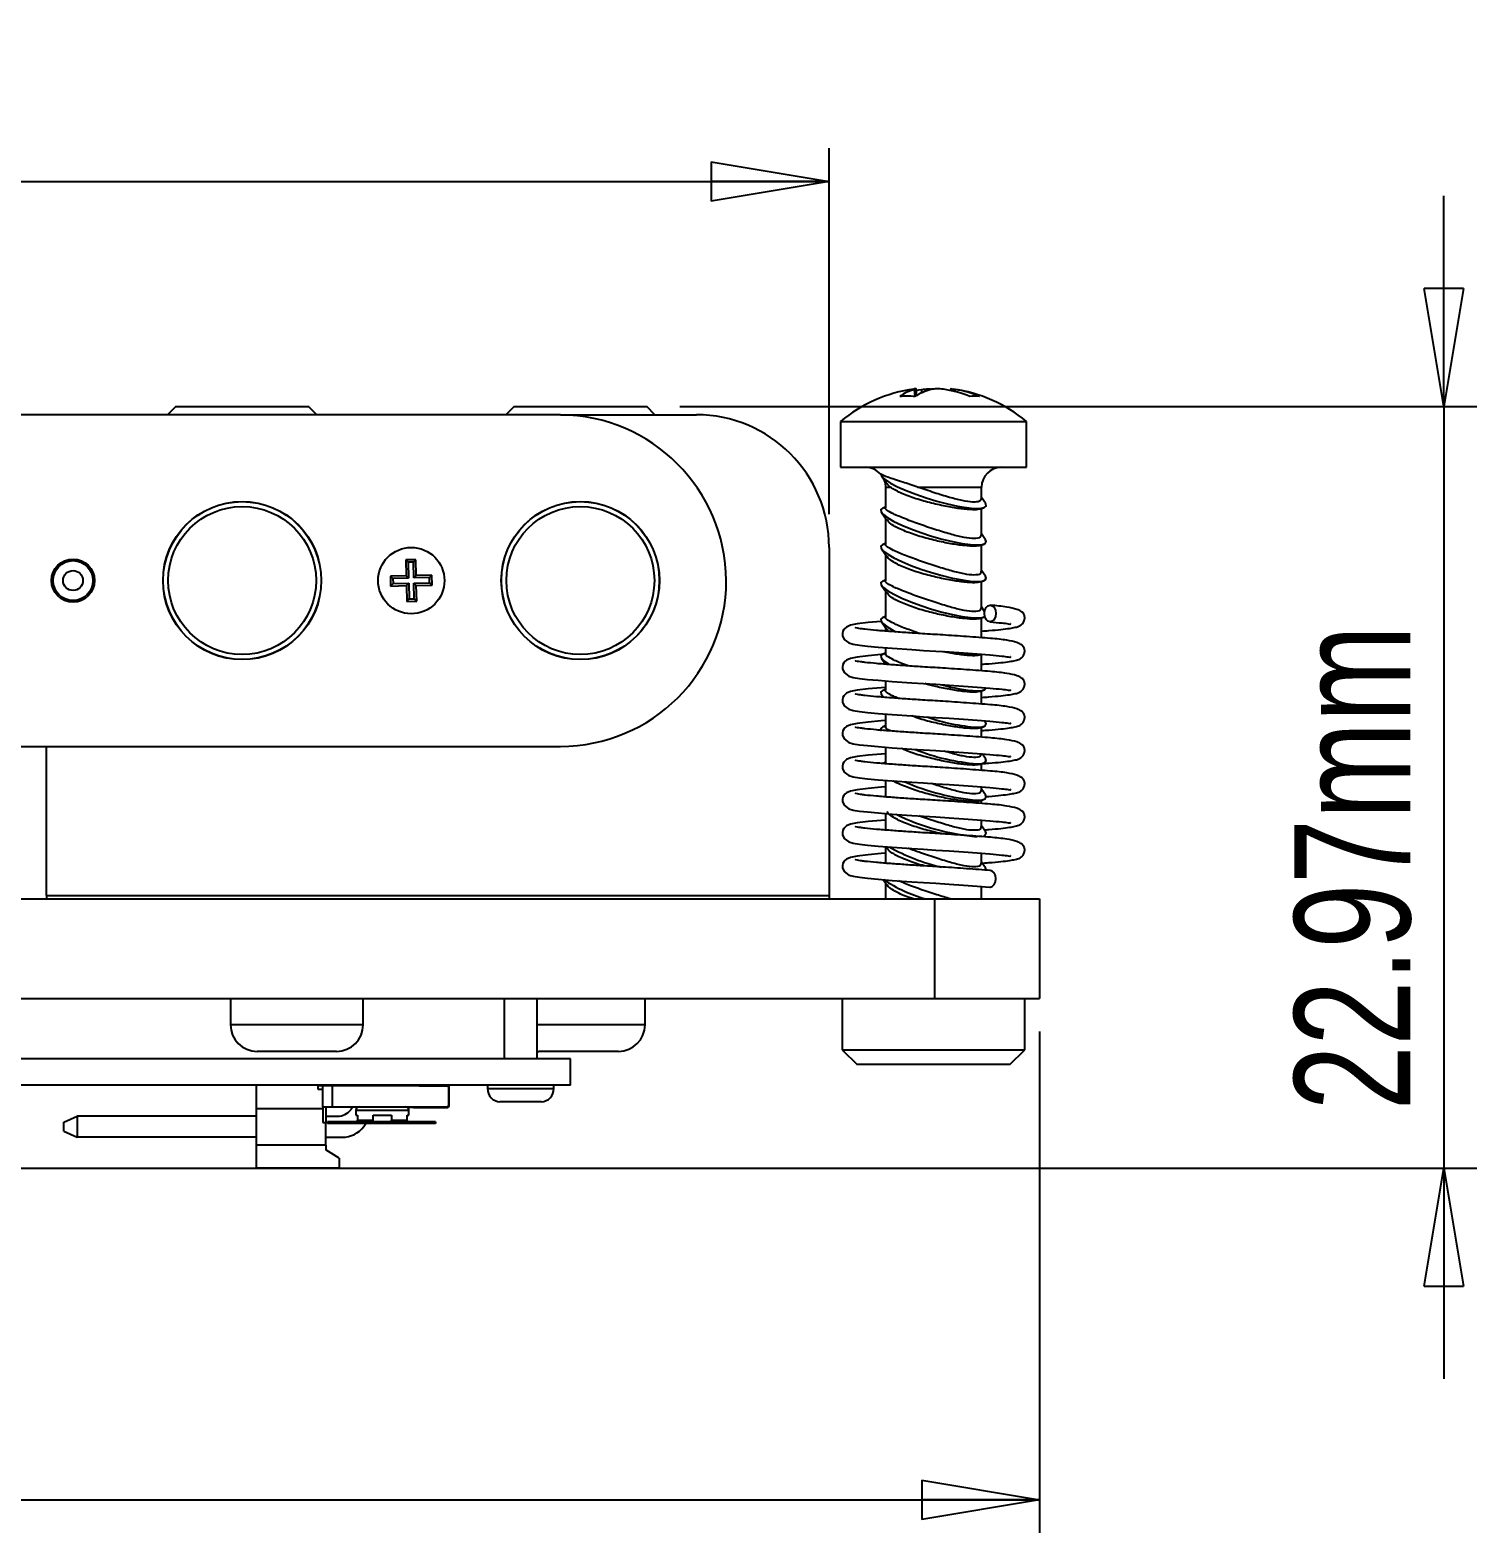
# Model space of a CAD drawing. Header units: millimetres. Extents: x 5 to 292, y 4 to 204.
# Drawn here: x 109.19 to 152.82, y 71.04 to 116.37 of the extents above; entities that cross this region are included whole.
import ezdxf

# ---------------------------------------------------------------- set-up
doc = ezdxf.new("R2010")
doc.units = ezdxf.units.MM
doc.layers.add('LAYER_1', color=179, linetype='Continuous')
doc.styles.add('SLDTEXTSTYLE0', font='TXT', dxfattribs={"width": 0.75})
doc.dimstyles.new('SLDDIMSTYLE0', dxfattribs={"dimtxt": 3.5, "dimasz": 3.556, "dimexe": 0, "dimexo": 0.0625, "dimgap": 0.875, "dimtad": 1, "dimrnd": 1e-09, "dimzin": 4, "dimdsep": 46, "dimtxsty": 'SLDTEXTSTYLE0', "dimblk1": 'CLOSED', "dimblk2": 'CLOSED', "dimsah": 1, "dimcen": 0.09, "dimadec": 0, "dimazin": 1, "dimtfac": 1, "dimtofl": 0, "dimtmove": 0, "dimatfit": 3, "dimldrblk": 'CLOSED', "dimfxl": 1, "dimfrac": 2, "dimtolj": 1, "dimtzin": 12, "dimarcsym": 0})
doc.dimstyles.new('SLDDIMSTYLE1', dxfattribs={"dimtxt": 3.5, "dimasz": 3.556, "dimexe": 0, "dimexo": 0.0625, "dimgap": 0.875, "dimtad": 1, "dimrnd": 1e-09, "dimzin": 12, "dimdsep": 46, "dimtxsty": 'SLDTEXTSTYLE0', "dimblk1": 'CLOSED', "dimblk2": 'CLOSED', "dimsah": 1, "dimcen": 0.09, "dimadec": 0, "dimazin": 3, "dimtfac": 1, "dimtmove": 0, "dimatfit": 0, "dimldrblk": 'CLOSED', "dimfxl": 1, "dimfrac": 2, "dimtolj": 1, "dimtzin": 12, "dimarcsym": 0})

# ---------------------------------------------------------------- blocks, each defined once
blk = doc.blocks.new('_CLOSED')
at = {"color": 0, "linetype": 'ByBlock', "lineweight": -2}
for p, q in [((-1, 0.166667), (0, 0)), ((-1, 0.166667), (-1, -0.166667)), ((0, 0), (-1, -0.166667)), ((0, 0), (-1, 0))]:
    blk.add_line(p, q, dxfattribs=at)
blk = doc.blocks.new('_D')
at = {"layer": 'LAYER_1'}
for p, q in [((57.084, 101.766), (57.084, 112.805)), ((133.284, 101.766), (133.284, 112.805)), ((57.084, 111.805), (133.284, 111.805))]:
    blk.add_line(p, q, dxfattribs=at)
at = {"layer": 'LAYER_1', "xscale": 3.556, "yscale": 3.556, "rotation": 180}
blk.add_blockref('_CLOSED', (57.084, 111.805, 1.494), dxfattribs=at)
at = {"layer": 'LAYER_1', "xscale": 3.556, "yscale": 3.556}
blk.add_blockref('_CLOSED', (133.284, 111.805, 1.494), dxfattribs=at)
at = {"layer": 'LAYER_1', "insert": (87.123, 116.316), "char_height": 3.5, "attachment_point": 1, "style": 'SLDTEXTSTYLE0'}
blk.add_mtext('76.20mm', dxfattribs=at)
blk = doc.blocks.new('_D_1')
at = {"layer": 'LAYER_1'}
for p, q in [((151.823, 105.016), (151.823, 111.366)), ((128.784, 105.016), (152.823, 105.016)), ((151.823, 105.016), (151.823, 82.043)), ((87.831, 82.043), (152.823, 82.043)), ((151.823, 82.043), (151.823, 75.693))]:
    blk.add_line(p, q, dxfattribs=at)
at = {"layer": 'LAYER_1', "xscale": 3.556, "yscale": 3.556}
for p, rotation in [((151.823, 105.016, 1.494), 270), ((151.823, 82.043, 1.494), 90)]:
    blk.add_blockref('_CLOSED', p, dxfattribs=dict(at, rotation=rotation))
at = {"layer": 'LAYER_1', "insert": (147.312, 83.788), "char_height": 3.5, "attachment_point": 1, "rotation": 90, "style": 'SLDTEXTSTYLE0'}
blk.add_mtext('22.97mm', dxfattribs=at)
blk = doc.blocks.new('_D_3')
at = {"layer": 'LAYER_1'}
for p, q in [((50.734, 86.166), (50.734, 71.043)), ((139.634, 86.166), (139.634, 71.043)), ((50.734, 72.043), (139.634, 72.043))]:
    blk.add_line(p, q, dxfattribs=at)
at = {"layer": 'LAYER_1', "xscale": 3.556, "yscale": 3.556, "rotation": 180}
blk.add_blockref('_CLOSED', (50.734, 72.043, 1.494), dxfattribs=at)
at = {"layer": 'LAYER_1', "xscale": 3.556, "yscale": 3.556}
blk.add_blockref('_CLOSED', (139.634, 72.043, 1.494), dxfattribs=at)
at = {"layer": 'LAYER_1', "insert": (87.123, 76.555), "char_height": 3.5, "attachment_point": 1, "style": 'SLDTEXTSTYLE0'}
blk.add_mtext('88.90mm', dxfattribs=at)

msp = doc.modelspace()

# ---------------------------------------------------------------- linework, layer by layer
at = {"color": 8, "linetype": 'Continuous', "lineweight": 25}
for p, q in [((135.882, 105.321), (135.864, 105.53)), ((136.08, 105.429), (136.085, 105.53)), ((137.094, 105.464), (137.098, 105.53)), ((134.984, 102.586), (135.135, 102.586)), ((135.956, 102.586), (137.884, 102.586)), ((119.234, 86.366), (115.234, 86.366)), ((127.734, 86.366), (124.484, 86.366)), ((122.984, 84.443), (124.984, 84.443)), ((119.014, 83.79), (120.614, 83.79))]:
    msp.add_line(p, q, dxfattribs=at)
at = {"color": 7, "linetype": 'Continuous', "lineweight": 25}
for p, q in [((135.93, 105.35), (135.91, 105.545)), ((136.958, 105.545), (136.953, 105.498)), ((125.184, 104.766), (65.184, 104.766)), ((113.584, 105.016), (113.334, 104.766)), ((113.584, 105.016), (117.584, 105.016)), ((117.834, 104.766), (117.584, 105.016)), ((123.784, 105.016), (123.534, 104.766)), ((123.784, 105.016), (127.569, 105.016)), ((125.184, 104.766), (129.284, 104.766)), ((127.569, 105.016), (127.784, 105.016)), ((128.034, 104.766), (127.784, 105.016)), ((133.634, 104.566), (133.634, 103.181)), ((133.634, 104.566), (138.797, 104.566)), ((138.797, 104.566), (139.234, 104.566)), ((139.234, 103.181), (139.234, 104.566)), ((133.634, 103.181), (138.797, 103.181)), ((134.865, 102.92), (134.996, 102.728)), ((138.797, 103.181), (139.234, 103.181)), ((134.984, 102.586), (134.984, 101.956)), ((137.884, 102.242), (137.884, 102.586)), ((138.003, 102.099), (137.884, 102.273)), ((134.865, 101.82), (135.022, 101.591)), ((134.984, 101.981), (134.906, 101.95)), ((134.984, 101.646), (134.984, 100.856)), ((135.075, 101.534), (135.034, 101.599)), ((137.844, 101.921), (137.963, 101.968)), ((137.884, 101.145), (137.884, 101.937)), ((138.003, 100.999), (137.884, 101.173)), ((133.284, 100.766), (133.284, 90.266)), ((134.865, 100.72), (135.022, 100.491)), ((134.984, 100.881), (134.906, 100.85)), ((137.844, 100.821), (137.963, 100.868)), ((137.884, 100.045), (137.884, 100.837)), ((120.82, 100.394), (120.52, 100.387)), ((120.594, 100.316), (120.52, 100.387)), ((120.52, 100.387), (120.531, 99.912)), ((120.749, 100.32), (120.594, 100.316)), ((120.594, 100.316), (120.605, 99.841)), ((120.749, 100.32), (120.82, 100.394)), ((120.759, 99.845), (120.749, 100.32)), ((120.831, 99.919), (120.82, 100.394)), ((134.984, 100.546), (134.984, 99.756)), ((135.075, 100.434), (135.034, 100.499)), ((120.531, 99.912), (120.056, 99.901)), ((120.13, 99.83), (120.056, 99.901)), ((120.056, 99.901), (120.063, 99.601)), ((120.605, 99.841), (120.13, 99.83)), ((120.13, 99.83), (120.134, 99.676)), ((120.605, 99.841), (120.531, 99.912)), ((120.759, 99.845), (120.831, 99.919)), ((121.234, 99.856), (120.759, 99.845)), ((121.305, 99.93), (120.831, 99.919)), ((121.234, 99.856), (121.305, 99.93)), ((121.238, 99.701), (121.234, 99.856)), ((121.312, 99.63), (121.305, 99.93)), ((134.984, 99.781), (134.906, 99.75)), ((137.844, 99.721), (137.963, 99.768)), ((138.003, 99.899), (137.884, 100.073)), ((137.884, 98.945), (137.884, 99.737)), ((120.134, 99.676), (120.063, 99.601)), ((120.063, 99.601), (120.538, 99.612)), ((120.134, 99.676), (120.609, 99.687)), ((120.609, 99.687), (120.538, 99.612)), ((120.538, 99.612), (120.548, 99.137)), ((120.609, 99.687), (120.62, 99.212)), ((120.763, 99.69), (121.238, 99.701)), ((120.774, 99.215), (120.763, 99.69)), ((120.763, 99.69), (120.837, 99.619)), ((120.837, 99.619), (121.312, 99.63)), ((120.848, 99.144), (120.837, 99.619)), ((121.238, 99.701), (121.312, 99.63)), ((134.865, 99.62), (135.022, 99.391)), ((134.984, 99.446), (134.984, 98.656)), ((135.075, 99.334), (135.034, 99.399)), ((120.62, 99.212), (120.548, 99.137)), ((120.548, 99.137), (120.848, 99.144)), ((120.62, 99.212), (120.774, 99.215)), ((120.774, 99.215), (120.848, 99.144)), ((137.977, 98.837), (137.884, 98.973)), ((134.865, 98.52), (135.022, 98.291)), ((134.984, 98.681), (134.906, 98.65)), ((137.844, 98.621), (137.963, 98.668)), ((137.884, 98.043), (137.884, 98.637)), ((134.984, 98.346), (134.984, 98.242)), ((135.075, 98.234), (135.034, 98.299)), ((134.984, 97.581), (134.906, 97.55)), ((134.984, 97.741), (134.984, 97.556)), ((137.884, 97.043), (137.884, 97.537)), ((134.865, 97.42), (134.987, 97.241)), ((134.984, 97.246), (134.984, 97.242)), ((134.984, 96.741), (134.984, 96.456)), ((134.865, 96.32), (134.915, 96.247)), ((134.984, 96.481), (134.906, 96.45)), ((137.844, 96.421), (137.963, 96.468)), ((137.884, 96.043), (137.884, 96.437)), ((134.984, 95.741), (134.984, 95.356)), ((134.984, 95.381), (134.906, 95.35)), ((135.133, 95.23), (135.051, 95.276)), ((137.844, 95.321), (137.963, 95.368)), ((137.884, 95.043), (137.884, 95.337)), ((138.003, 95.499), (137.978, 95.535)), ((106.184, 94.766), (125.184, 94.766)), ((109.684, 90.266), (109.684, 94.766)), ((134.984, 94.741), (134.984, 94.256)), ((134.984, 94.281), (134.906, 94.25)), ((138.003, 94.399), (137.906, 94.541)), ((137.844, 94.221), (137.963, 94.268)), ((137.884, 94.043), (137.884, 94.237)), ((134.984, 93.741), (134.984, 93.242)), ((137.884, 93.445), (137.884, 93.542)), ((138.003, 93.299), (137.884, 93.473)), ((137.844, 93.121), (137.963, 93.168)), ((137.884, 93.043), (137.884, 93.137)), ((134.984, 92.741), (134.984, 92.242)), ((135.075, 92.734), (135.034, 92.799)), ((137.884, 92.345), (137.884, 92.542)), ((138.003, 92.199), (137.884, 92.373)), ((134.984, 91.741), (134.984, 91.242)), ((134.987, 91.741), (135.022, 91.691)), ((135.075, 91.634), (135.034, 91.699)), ((137.884, 91.245), (137.884, 91.542)), ((138.003, 91.099), (137.884, 91.273)), ((134.915, 90.747), (135.022, 90.591)), ((109.684, 90.266), (133.284, 90.266)), ((109.684, 90.266), (109.684, 90.166)), ((133.284, 90.266), (133.284, 90.166)), ((134.984, 90.646), (134.984, 90.166)), ((135.075, 90.534), (135.034, 90.599)), ((137.884, 90.166), (137.884, 90.542)), ((53.904, 90.166), (136.464, 90.166)), ((136.464, 90.166), (136.464, 87.166)), ((136.464, 90.166), (139.634, 90.166)), ((137.889, 90.166), (137.884, 90.173)), ((139.634, 90.166), (139.634, 87.166)), ((53.904, 87.166), (136.464, 87.166)), ((115.234, 87.166), (115.234, 86.366)), ((119.234, 86.366), (119.234, 87.166)), ((123.484, 87.166), (123.484, 85.343)), ((124.484, 85.343), (124.484, 87.166)), ((127.734, 86.366), (127.734, 87.166)), ((133.684, 87.166), (133.684, 85.616)), ((136.464, 87.166), (139.634, 87.166)), ((139.184, 85.616), (139.184, 87.166)), ((123.484, 85.343), (83.184, 85.343)), ((118.434, 85.566), (116.034, 85.566)), ((125.484, 85.343), (123.484, 85.343)), ((124.484, 85.567), (124.534, 85.566)), ((126.934, 85.566), (124.534, 85.566)), ((125.484, 84.543), (125.484, 85.343)), ((133.684, 85.616), (134.134, 85.166)), ((133.684, 85.616), (139.184, 85.616)), ((138.734, 85.166), (139.184, 85.616)), ((138.734, 85.166), (134.134, 85.166)), ((123.484, 84.543), (83.184, 84.543)), ((116.011, 84.543), (116.011, 83.843)), ((117.864, 84.525), (117.864, 84.425)), ((118.014, 84.525), (117.864, 84.525)), ((117.864, 84.425), (118.014, 84.425)), ((118.014, 83.89), (118.014, 84.525)), ((118.314, 84.525), (118.014, 84.525)), ((118.314, 83.89), (118.314, 84.525)), ((121.764, 84.525), (118.314, 84.525)), ((118.511, 84.543), (118.511, 84.525)), ((120.926, 84.543), (120.926, 84.53)), ((120.926, 84.53), (121.788, 84.53)), ((121.011, 84.525), (121.011, 84.53)), ((121.036, 84.53), (121.046, 84.525)), ((121.814, 84.475), (121.814, 84.505)), ((121.814, 83.94), (121.814, 84.475)), ((121.826, 83.916), (121.826, 84.505)), ((122.984, 84.543), (122.984, 84.443)), ((125.484, 84.543), (123.484, 84.543)), ((124.984, 84.443), (124.984, 84.543)), ((118.014, 83.89), (118.314, 83.89)), ((118.014, 83.89), (118.014, 83.425)), ((118.114, 83.425), (118.114, 83.89)), ((118.314, 83.89), (121.764, 83.89)), ((118.922, 83.89), (118.86, 83.808)), ((120.554, 83.878), (120.554, 83.89)), ((120.755, 83.878), (120.554, 83.878)), ((120.755, 83.89), (120.755, 83.878)), ((120.755, 83.878), (121.788, 83.878)), ((121.788, 83.89), (121.764, 83.89)), ((121.814, 83.916), (121.814, 83.94)), ((123.403, 84.043), (123.36, 84.045)), ((123.834, 84.043), (123.403, 84.043)), ((123.835, 84.045), (123.834, 84.043)), ((124.133, 84.045), (123.835, 84.045)), ((124.134, 84.043), (124.133, 84.045)), ((124.565, 84.043), (124.134, 84.043)), ((124.608, 84.045), (124.565, 84.043)), ((110.211, 83.428), (110.611, 83.608)), ((110.211, 83.158), (110.211, 83.428)), ((110.611, 83.608), (110.611, 82.978)), ((116.011, 83.608), (110.611, 83.608)), ((116.011, 83.843), (118.014, 83.843)), ((116.011, 83.843), (116.011, 82.743)), ((118.014, 83.425), (118.114, 83.425)), ((118.111, 82.743), (118.111, 83.425)), ((118.114, 83.608), (118.46, 83.608)), ((118.154, 83.44), (118.154, 83.39)), ((118.299, 83.44), (118.154, 83.44)), ((118.299, 83.44), (118.299, 83.39)), ((121.064, 83.44), (118.299, 83.44)), ((119.014, 83.79), (119.014, 83.64)), ((119.014, 83.64), (119.062, 83.64)), ((119.062, 83.64), (119.062, 83.49)), ((119.062, 83.49), (119.539, 83.49)), ((119.539, 83.64), (120.089, 83.64)), ((119.539, 83.49), (119.539, 83.64)), ((120.089, 83.64), (120.089, 83.49)), ((120.089, 83.49), (120.565, 83.49)), ((120.565, 83.64), (120.614, 83.64)), ((120.565, 83.49), (120.565, 83.64)), ((120.614, 83.64), (120.614, 83.79)), ((121.064, 83.39), (121.064, 83.44)), ((121.414, 83.44), (121.064, 83.44)), ((121.414, 83.44), (121.414, 83.39)), ((110.211, 83.158), (110.611, 82.978)), ((116.011, 82.978), (110.611, 82.978)), ((118.111, 82.978), (118.61, 82.978)), ((118.299, 83.39), (118.154, 83.39)), ((121.064, 83.39), (118.299, 83.39)), ((119.25, 83.299), (119.319, 83.39)), ((121.414, 83.39), (121.064, 83.39)), ((118.111, 82.743), (116.011, 82.743)), ((116.011, 82.743), (116.011, 82.043)), ((118.111, 82.743), (118.111, 82.593)), ((118.511, 82.343), (118.111, 82.593)), ((118.511, 82.043), (116.011, 82.043)), ((118.511, 82.343), (118.511, 82.043))]:
    msp.add_line(p, q, dxfattribs=at)
at = {"color": 7, "linetype": 'Continuous', "lineweight": 25, "flags": 128}
for points in [[(135.915, 105.498), (135.991, 105.513), (136.085, 105.53)], [(134.843, 102.976), (134.88, 102.901), (134.98, 102.81), (135.14, 102.706), (135.353, 102.595), (135.611, 102.48), (135.902, 102.367), (136.214, 102.259), (136.536, 102.161), (136.854, 102.078), (137.154, 102.012), (137.425, 101.967), (137.655, 101.944), (137.836, 101.944), (137.959, 101.967), (138.019, 102.012), (138.015, 102.078), (138.003, 102.099)], [(134.94, 102.81), (134.973, 102.702), (134.984, 102.586)], [(134.906, 101.95), (134.849, 101.906), (134.853, 101.841), (134.922, 101.757), (135.053, 101.66), (135.24, 101.552), (135.477, 101.438), (135.752, 101.323), (136.056, 101.212), (136.375, 101.108), (136.696, 101.017), (137.007, 100.943), (137.294, 100.887), (137.546, 100.852), (137.752, 100.841)], [(134.906, 100.85), (134.849, 100.806), (134.853, 100.741), (134.922, 100.657), (135.053, 100.56), (135.24, 100.452), (135.477, 100.338), (135.752, 100.223), (136.056, 100.112), (136.375, 100.008), (136.696, 99.917), (137.007, 99.843), (137.294, 99.787), (137.546, 99.752), (137.752, 99.741)], [(137.752, 100.841), (137.905, 100.852), (137.997, 100.887), (138.025, 100.943), (138.003, 100.999)], [(134.906, 99.75), (134.849, 99.706), (134.853, 99.641), (134.922, 99.557), (135.053, 99.46), (135.24, 99.352), (135.477, 99.238), (135.752, 99.123), (136.056, 99.012), (136.375, 98.908), (136.696, 98.817), (137.007, 98.743), (137.294, 98.687), (137.546, 98.652), (137.752, 98.641)], [(137.752, 99.741), (137.905, 99.752), (137.997, 99.787), (138.025, 99.843), (138.003, 99.899)], [(138.312, 98.772), (138.299, 98.677), (138.262, 98.595), (138.207, 98.541), (138.141, 98.522), (138.076, 98.541), (138.021, 98.595), (137.984, 98.677), (137.971, 98.772), (137.984, 98.868), (138.021, 98.949), (138.076, 99.003), (138.141, 99.022), (138.207, 99.003), (138.262, 98.949), (138.299, 98.868), (138.312, 98.772)], [(134.879, 98.534), (134.856, 98.533), (134.462, 98.498), (134.131, 98.457), (133.933, 98.416), (133.811, 98.365), (133.76, 98.323), (133.731, 98.287), (133.704, 98.236), (133.688, 98.169), (133.69, 98.102), (133.736, 97.99), (133.878, 97.885), (134.016, 97.846), (134.198, 97.816), (134.447, 97.787), (134.765, 97.758), (135.192, 97.725), (135.782, 97.683), (136.131, 97.661), (136.506, 97.638), (136.911, 97.612), (137.334, 97.583), (137.751, 97.553), (138.134, 97.523), (138.134, 97.523)], [(134.906, 98.65), (134.849, 98.606), (134.853, 98.541), (134.922, 98.457), (135.053, 98.36), (135.24, 98.252), (135.308, 98.217)], [(137.752, 98.641), (137.905, 98.652), (137.983, 98.678)], [(134.913, 97.537), (134.856, 97.533), (134.462, 97.498), (134.131, 97.457), (133.933, 97.416), (133.811, 97.365), (133.76, 97.323), (133.731, 97.287), (133.704, 97.236), (133.688, 97.169), (133.69, 97.102), (133.736, 96.99), (133.878, 96.885), (134.016, 96.846), (134.198, 96.816), (134.447, 96.787), (134.765, 96.758), (135.192, 96.725), (135.782, 96.683), (136.131, 96.661), (136.506, 96.638), (136.911, 96.612), (137.334, 96.583), (137.751, 96.553), (138.134, 96.523), (138.134, 96.523)], [(134.906, 97.55), (134.849, 97.506), (134.853, 97.441), (134.922, 97.357), (135.053, 97.26), (135.093, 97.235)], [(137.34, 97.579), (137.546, 97.552), (137.752, 97.541)], [(134.984, 96.542), (134.856, 96.533), (134.462, 96.498), (134.131, 96.457), (133.933, 96.416), (133.811, 96.365), (133.76, 96.323), (133.731, 96.287), (133.704, 96.236), (133.688, 96.169), (133.69, 96.102), (133.736, 95.99), (133.878, 95.885), (134.016, 95.846), (134.198, 95.816), (134.447, 95.787), (134.765, 95.758), (135.192, 95.725), (135.782, 95.683), (136.131, 95.661), (136.506, 95.638), (136.911, 95.612), (137.334, 95.583), (137.751, 95.553), (138.134, 95.523), (138.134, 95.523)], [(134.906, 96.45), (134.849, 96.406), (134.853, 96.341), (134.922, 96.257), (134.932, 96.249)], [(137.752, 96.441), (137.905, 96.452), (137.997, 96.487), (138.024, 96.525)], [(134.984, 95.542), (134.856, 95.533), (134.462, 95.498), (134.131, 95.457), (133.933, 95.416), (133.811, 95.365), (133.76, 95.323), (133.731, 95.287), (133.704, 95.236), (133.688, 95.169), (133.69, 95.102), (133.736, 94.99), (133.878, 94.885), (134.016, 94.846), (134.198, 94.816), (134.447, 94.787), (134.765, 94.758), (135.192, 94.725), (135.782, 94.683), (136.131, 94.661), (136.506, 94.638), (136.911, 94.612), (137.334, 94.583), (137.751, 94.553), (138.134, 94.523), (138.134, 94.523)], [(134.906, 95.35), (134.849, 95.306), (134.853, 95.241), (134.865, 95.22)], [(137.752, 95.341), (137.905, 95.352), (137.997, 95.387), (138.025, 95.443), (138.003, 95.499)], [(134.984, 94.542), (134.856, 94.533), (134.462, 94.498), (134.131, 94.457), (133.933, 94.416), (133.811, 94.365), (133.76, 94.323), (133.731, 94.287), (133.704, 94.236), (133.688, 94.169), (133.69, 94.102), (133.736, 93.99), (133.878, 93.885), (134.016, 93.846), (134.198, 93.816), (134.447, 93.787), (134.765, 93.758), (135.192, 93.725), (135.782, 93.683), (136.131, 93.661), (136.506, 93.638), (136.911, 93.612), (137.334, 93.583), (137.751, 93.553), (138.134, 93.523), (138.134, 93.523)], [(137.752, 94.241), (137.905, 94.252), (137.997, 94.287), (138.025, 94.343), (138.003, 94.399)], [(134.984, 93.542), (134.856, 93.533), (134.462, 93.498), (134.131, 93.457), (133.933, 93.416), (133.811, 93.365), (133.76, 93.323), (133.731, 93.287), (133.704, 93.236), (133.688, 93.169), (133.69, 93.102), (133.736, 92.99), (133.878, 92.885), (134.016, 92.846), (134.198, 92.816), (134.447, 92.787), (134.765, 92.758), (135.192, 92.725), (135.782, 92.683), (136.131, 92.661), (136.506, 92.638), (136.911, 92.612), (137.334, 92.583), (137.751, 92.553), (138.134, 92.523), (138.134, 92.523)], [(137.752, 93.141), (137.905, 93.152), (137.997, 93.187), (138.025, 93.243), (138.003, 93.299)], [(134.984, 92.542), (134.856, 92.533), (134.462, 92.498), (134.131, 92.457), (133.933, 92.416), (133.811, 92.365), (133.76, 92.323), (133.731, 92.287), (133.704, 92.236), (133.688, 92.169), (133.69, 92.102), (133.736, 91.99), (133.878, 91.885), (134.016, 91.846), (134.198, 91.816), (134.447, 91.787), (134.765, 91.758), (135.192, 91.725), (135.782, 91.683), (136.131, 91.661), (136.506, 91.638), (136.911, 91.612), (137.334, 91.583), (137.751, 91.553), (138.134, 91.523), (138.134, 91.523)], [(137.963, 92.068), (137.997, 92.087), (138.025, 92.143), (138.003, 92.199)], [(134.984, 91.542), (134.856, 91.533), (134.462, 91.498), (134.131, 91.457), (133.933, 91.416), (133.811, 91.365), (133.76, 91.323), (133.731, 91.287), (133.704, 91.236), (133.688, 91.169), (133.69, 91.102), (133.736, 90.99), (133.878, 90.885), (134.016, 90.846), (134.198, 90.816), (134.447, 90.787), (134.765, 90.758), (135.192, 90.725), (135.782, 90.683), (136.131, 90.661), (136.506, 90.638), (136.911, 90.612), (137.334, 90.583), (137.751, 90.553), (138.134, 90.523), (138.134, 90.523)], [(138.024, 91.025), (138.025, 91.043), (138.003, 91.099)], [(138.134, 90.523), (138.141, 90.522), (138.207, 90.541), (138.262, 90.595), (138.299, 90.677), (138.312, 90.772), (138.299, 90.868), (138.262, 90.949), (138.207, 91.003), (138.148, 91.022)], [(119.811, 84.543), (119.718, 84.538), (119.643, 84.525)]]:
    msp.add_lwpolyline(points, dxfattribs=at)
at = {"color": 7, "linetype": 'Continuous', "lineweight": 25}
for centre, radius in [((115.584, 99.766), 2.385), ((115.584, 99.766), 2.381), ((115.584, 99.766), 2.231), ((125.784, 99.766), 2.385), ((125.784, 99.766), 2.381), ((125.784, 99.766), 2.231), ((120.684, 99.766), 1), ((110.484, 99.766), 0.65), ((110.484, 99.766), 0.6), ((110.484, 99.766), 0.3)]:
    msp.add_circle(centre, radius, dxfattribs=at)
for centre, radius, start, end in [((136.434, 101.213), 4.368, 97.7854, 129.8683), ((136.23, 104.177), 1.401, 105.1285, 125.602), ((135.644, 102.289), 3.036, 85.6571, 94.3429), ((136.789, 103.892), 1.693, 104.6747, 122.7145), ((136.237, 102.2), 3.374, 67.4628, 80.6967), ((136.434, 101.213), 4.368, 50.1317, 82.2459), ((136.593, 102.474), 3.097, 66.5952, 80.6092), ((137.677, 104.096), 1.23, 83.1739, 96.8261), ((125.14, 99.722), 5.044, 0.5, 89.5), ((129.284, 100.766), 4, 0, 90), ((134.389, 102.586), 0.595, 40.2162, 90), ((138.479, 102.586), 0.595, 90, 180), ((125.184, 99.766), 5, 270, 0), ((138.021, 101.298), 4.864, 254.0072, 266.8333), ((138.166, 101.21), 5.884, 250.7931, 265.97), ((138.209, 100.467), 6.243, 248.1286, 265.8043), ((138.341, 100.005), 6.89, 246.2648, 265.0962), ((138.324, 98.858), 6.841, 243.8518, 265.2099), ((138.226, 97.487), 6.551, 241.4313, 256.3502), ((137.406, 94.447), 4.45, 236.2244, 254.1788), ((116.034, 86.366), 0.8, 180, 270), ((118.434, 86.366), 0.8, 270, 0), ((126.934, 86.366), 0.8, 270, 0), ((121.764, 84.475), 0.05, 0, 90), ((121.788, 84.505), 0.0381, 0, 90), ((121.788, 84.505), 0.0254, 360, 90), ((123.384, 84.443), 0.4, 180, 266.5132), ((124.584, 84.443), 0.4, 273.4832, 0), ((119.114, 83.79), 0.1, 90, 180), ((120.514, 83.79), 0.1, 65.9727, 90), ((120.514, 83.79), 0.1, 360, 60.8092), ((121.764, 83.94), 0.05, 270, 360), ((121.788, 83.916), 0.0254, 270, 0), ((121.788, 83.916), 0.0381, 270, 360), ((118.46, 84.108), 0.5, 270, 323.1792), ((118.61, 83.778), 0.8, 270, 323.1792)]:
    msp.add_arc(centre, radius, start, end, dxfattribs=at)
for points, knots in [([(135.864, 105.53), (135.88, 105.534), (135.91, 105.543), (135.913, 105.548), (135.891, 105.547), (135.856, 105.543), (135.843, 105.541)], [0, 0, 0, 0, 0.277712, 0.555543, 0.830156, 1, 1, 1, 1]), ([(136.085, 105.53), (136.116, 105.534), (136.178, 105.542), (136.271, 105.548), (136.323, 105.547), (136.342, 105.546)], [0, 0, 0, 0, 0.387776, 0.775732, 1, 1, 1, 1]), ([(136.783, 105.53), (136.752, 105.534), (136.689, 105.543), (136.583, 105.548), (136.483, 105.547), (136.407, 105.54), (136.373, 105.533), (136.36, 105.53)], [0, 0, 0, 0, 0.217093, 0.434291, 0.648962, 0.862732, 1, 1, 1, 1]), ([(136.962, 105.545), (136.961, 105.546), (136.957, 105.548), (136.985, 105.546), (137.036, 105.54), (137.081, 105.533), (137.098, 105.53)], [0, 0, 0, 0, 0.114559, 0.450561, 0.785149, 1, 1, 1, 1]), ([(135.956, 102.586), (135.8, 102.638), (135.547, 102.723), (135.255, 102.815), (135.002, 102.899), (134.881, 102.949), (134.844, 102.975), (134.843, 102.976)], [0, 0, 0, 0, 0.2934111, 0.4779401, 0.6623783, 0.9844931, 1, 1, 1, 1]), ([(135.135, 102.586), (135.099, 102.613), (135.049, 102.65), (135.011, 102.713), (135, 102.73)], [0, 0, 0, 0, 0.7196322, 1, 1, 1, 1]), ([(137.844, 101.923), (137.795, 101.913), (137.698, 101.892), (137.375, 101.913), (136.964, 101.971), (136.492, 102.068), (136.008, 102.196), (135.562, 102.351), (135.278, 102.487), (135.166, 102.564), (135.135, 102.586)], [0, 0, 0, 0, 0.127921, 0.257883, 0.387627, 0.519651, 0.655834, 0.797087, 0.943129, 1, 1, 1, 1]), ([(137.872, 102.242), (137.865, 102.21), (137.85, 102.143), (137.633, 102.123), (137.311, 102.169), (136.908, 102.273), (136.437, 102.418), (136.121, 102.528), (135.956, 102.586)], [0, 0, 0, 0, 0.154264, 0.323281, 0.480173, 0.63904, 0.810506, 1, 1, 1, 1]), ([(135.051, 101.876), (135.007, 101.907), (134.961, 101.94), (134.986, 101.956), (134.986, 101.956)], [0, 0, 0, 0, 0.966425, 1, 1, 1, 1]), ([(137.864, 101.145), (137.864, 101.117), (137.865, 101.051), (137.676, 101.022), (137.37, 101.057), (136.978, 101.153), (136.523, 101.291), (136.032, 101.456), (135.57, 101.626), (135.222, 101.772), (135.103, 101.844), (135.051, 101.876)], [0, 0, 0, 0, 0.083657, 0.198594, 0.304299, 0.409731, 0.522829, 0.645327, 0.773143, 0.900957, 1, 1, 1, 1]), ([(137.843, 100.823), (137.795, 100.813), (137.699, 100.792), (137.377, 100.813), (136.966, 100.871), (136.495, 100.967), (136.01, 101.095), (135.565, 101.25), (135.242, 101.403), (135.123, 101.496), (135.075, 101.534)], [0, 0, 0, 0, 0.121994, 0.246564, 0.370911, 0.497434, 0.627936, 0.763295, 0.903249, 1, 1, 1, 1]), ([(135.051, 100.776), (135.007, 100.807), (134.961, 100.84), (134.986, 100.856), (134.986, 100.856)], [0, 0, 0, 0, 0.966425, 1, 1, 1, 1]), ([(137.864, 100.045), (137.864, 100.017), (137.865, 99.951), (137.676, 99.922), (137.37, 99.957), (136.978, 100.053), (136.523, 100.191), (136.032, 100.356), (135.57, 100.526), (135.222, 100.672), (135.103, 100.744), (135.051, 100.776)], [0, 0, 0, 0, 0.083657, 0.198594, 0.304299, 0.409731, 0.522829, 0.645327, 0.773143, 0.900957, 1, 1, 1, 1]), ([(137.843, 99.723), (137.795, 99.713), (137.699, 99.692), (137.377, 99.713), (136.966, 99.771), (136.495, 99.867), (136.01, 99.995), (135.565, 100.15), (135.242, 100.303), (135.123, 100.396), (135.075, 100.434)], [0, 0, 0, 0, 0.121994, 0.246564, 0.370911, 0.497434, 0.627936, 0.763295, 0.903249, 1, 1, 1, 1]), ([(135.051, 99.676), (135.007, 99.707), (134.961, 99.74), (134.986, 99.756), (134.986, 99.756)], [0, 0, 0, 0, 0.966425, 1, 1, 1, 1]), ([(137.864, 98.945), (137.864, 98.917), (137.865, 98.851), (137.676, 98.822), (137.37, 98.857), (136.978, 98.953), (136.523, 99.091), (136.032, 99.256), (135.57, 99.426), (135.222, 99.572), (135.103, 99.644), (135.051, 99.676)], [0, 0, 0, 0, 0.083657, 0.198594, 0.304299, 0.409731, 0.522829, 0.645327, 0.773143, 0.900957, 1, 1, 1, 1]), ([(137.843, 98.623), (137.795, 98.613), (137.699, 98.592), (137.377, 98.613), (136.966, 98.671), (136.495, 98.767), (136.01, 98.895), (135.565, 99.05), (135.242, 99.203), (135.123, 99.296), (135.075, 99.334)], [0, 0, 0, 0, 0.121994, 0.246564, 0.370911, 0.497434, 0.627936, 0.763295, 0.903249, 1, 1, 1, 1]), ([(137.884, 98.241), (137.958, 98.247), (138.182, 98.264), (138.467, 98.289), (138.734, 98.322), (138.896, 98.353), (139.013, 98.384), (139.118, 98.457), (139.167, 98.534), (139.184, 98.599), (139.187, 98.638), (139.185, 98.672), (139.18, 98.7), (139.16, 98.761), (139.098, 98.832), (138.94, 98.91), (138.644, 98.975), (138.324, 99.005), (138.149, 99.022)], [0, 0, 0, 0, 0.055686, 0.167185, 0.268803, 0.359165, 0.438403, 0.476261, 0.511768, 0.525641, 0.536683, 0.542154, 0.553476, 0.568923, 0.631574, 0.725958, 0.85043, 1, 1, 1, 1]), ([(135.051, 98.576), (135.007, 98.607), (134.961, 98.64), (134.986, 98.656), (134.986, 98.656)], [0, 0, 0, 0, 0.966425, 1, 1, 1, 1]), ([(136.005, 98.169), (135.86, 98.221), (135.556, 98.331), (135.223, 98.472), (135.103, 98.544), (135.051, 98.576)], [0, 0, 0, 0, 0.3387832, 0.7113202, 1, 1, 1, 1]), ([(138.134, 98.523), (138.262, 98.51), (138.499, 98.488), (138.683, 98.467), (138.758, 98.449), (138.752, 98.462), (138.751, 98.464)], [0, 0, 0, 0, 0.389276, 0.713916, 0.967012, 1, 1, 1, 1]), ([(137.884, 97.241), (137.958, 97.247), (138.182, 97.264), (138.467, 97.289), (138.734, 97.322), (138.896, 97.353), (139.013, 97.383), (139.118, 97.457), (139.167, 97.534), (139.184, 97.599), (139.187, 97.638), (139.185, 97.672), (139.18, 97.7), (139.16, 97.761), (139.098, 97.832), (138.94, 97.91), (138.642, 97.974), (138.223, 98.018), (137.815, 98.048), (137.445, 98.076), (137.076, 98.101), (136.629, 98.131), (136.13, 98.16), (135.597, 98.195), (135.125, 98.23), (134.697, 98.264), (134.405, 98.291), (134.229, 98.315), (134.124, 98.33), (134.073, 98.346), (134.08, 98.34), (134.08, 98.34)], [0, 0, 0, 0, 0.026256, 0.078827, 0.126739, 0.169345, 0.206705, 0.224555, 0.241297, 0.247838, 0.253044, 0.255623, 0.260962, 0.268245, 0.297785, 0.342286, 0.400974, 0.471496, 0.515071, 0.556523, 0.595193, 0.630635, 0.691418, 0.742149, 0.79287, 0.84683, 0.903842, 0.93349, 0.959465, 0.998432, 1, 1, 1, 1]), ([(135.051, 97.476), (135.007, 97.507), (134.961, 97.54), (134.986, 97.556), (134.986, 97.556)], [0, 0, 0, 0, 0.966425, 1, 1, 1, 1]), ([(135.674, 97.191), (135.644, 97.202), (135.458, 97.27), (135.225, 97.371), (135.104, 97.444), (135.051, 97.476)], [0, 0, 0, 0, 0.097836, 0.606126, 1, 1, 1, 1]), ([(137.843, 97.523), (137.796, 97.513), (137.699, 97.491), (137.376, 97.514), (137.039, 97.558), (136.809, 97.607), (136.732, 97.623)], [0, 0, 0, 0, 0.2813449, 0.5686288, 0.8553986, 1, 1, 1, 1]), ([(138.134, 97.523), (138.262, 97.51), (138.499, 97.488), (138.683, 97.467), (138.758, 97.449), (138.752, 97.462), (138.751, 97.464)], [0, 0, 0, 0, 0.389276, 0.7139156, 0.9670116, 1, 1, 1, 1]), ([(137.884, 96.241), (137.958, 96.247), (138.182, 96.264), (138.467, 96.289), (138.734, 96.322), (138.896, 96.353), (139.013, 96.383), (139.118, 96.457), (139.167, 96.534), (139.184, 96.599), (139.187, 96.638), (139.185, 96.672), (139.18, 96.7), (139.16, 96.761), (139.098, 96.832), (138.94, 96.91), (138.642, 96.974), (138.223, 97.018), (137.815, 97.048), (137.445, 97.076), (137.076, 97.101), (136.629, 97.131), (136.13, 97.16), (135.597, 97.195), (135.125, 97.23), (134.697, 97.264), (134.405, 97.291), (134.229, 97.315), (134.124, 97.33), (134.073, 97.346), (134.08, 97.34), (134.08, 97.34)], [0, 0, 0, 0, 0.026256, 0.078827, 0.126739, 0.169345, 0.206705, 0.224555, 0.241297, 0.247838, 0.253044, 0.255623, 0.260962, 0.268245, 0.297784, 0.342286, 0.400974, 0.471496, 0.515071, 0.556523, 0.595193, 0.630635, 0.691418, 0.742149, 0.79287, 0.84683, 0.903842, 0.93349, 0.959465, 0.998432, 1, 1, 1, 1]), ([(137.843, 96.423), (137.795, 96.413), (137.699, 96.392), (137.377, 96.413), (136.967, 96.472), (136.542, 96.555), (136.28, 96.628), (136.171, 96.658)], [0, 0, 0, 0, 0.207568, 0.419518, 0.631089, 0.846362, 1, 1, 1, 1]), ([(137.884, 95.241), (137.958, 95.247), (138.182, 95.264), (138.467, 95.289), (138.734, 95.322), (138.896, 95.353), (139.013, 95.383), (139.118, 95.457), (139.167, 95.534), (139.184, 95.599), (139.187, 95.638), (139.185, 95.672), (139.18, 95.7), (139.16, 95.761), (139.098, 95.832), (138.94, 95.91), (138.642, 95.974), (138.223, 96.018), (137.815, 96.048), (137.445, 96.076), (137.076, 96.101), (136.629, 96.131), (136.13, 96.16), (135.597, 96.195), (135.125, 96.23), (134.697, 96.264), (134.405, 96.291), (134.229, 96.315), (134.124, 96.33), (134.073, 96.346), (134.08, 96.34), (134.08, 96.34)], [0, 0, 0, 0, 0.026256, 0.078827, 0.126739, 0.169345, 0.206705, 0.224555, 0.241297, 0.247838, 0.253044, 0.255623, 0.260962, 0.268245, 0.297785, 0.342286, 0.400974, 0.471496, 0.515071, 0.556523, 0.595193, 0.630635, 0.691418, 0.742149, 0.79287, 0.84683, 0.903842, 0.93349, 0.959465, 0.998432, 1, 1, 1, 1]), ([(135.051, 96.376), (135.007, 96.407), (134.961, 96.44), (134.986, 96.456), (134.986, 96.456)], [0, 0, 0, 0, 0.966425, 1, 1, 1, 1]), ([(135.379, 96.212), (135.325, 96.234), (135.172, 96.297), (135.099, 96.345), (135.051, 96.376)], [0, 0, 0, 0, 0.354061, 1, 1, 1, 1]), ([(138.134, 96.523), (138.262, 96.51), (138.499, 96.488), (138.683, 96.467), (138.758, 96.449), (138.752, 96.462), (138.751, 96.464)], [0, 0, 0, 0, 0.389276, 0.713916, 0.967012, 1, 1, 1, 1]), ([(137.843, 95.323), (137.795, 95.313), (137.699, 95.292), (137.377, 95.313), (136.966, 95.371), (136.497, 95.467), (136.076, 95.575), (135.857, 95.654), (135.776, 95.684)], [0, 0, 0, 0, 0.173181, 0.350018, 0.526538, 0.706147, 0.891406, 1, 1, 1, 1]), ([(137.896, 94.242), (137.966, 94.247), (138.186, 94.264), (138.467, 94.289), (138.734, 94.322), (138.896, 94.353), (139.013, 94.383), (139.118, 94.457), (139.167, 94.534), (139.184, 94.599), (139.187, 94.638), (139.185, 94.672), (139.18, 94.7), (139.16, 94.761), (139.098, 94.832), (138.94, 94.91), (138.642, 94.974), (138.223, 95.018), (137.815, 95.048), (137.445, 95.076), (137.076, 95.101), (136.629, 95.131), (136.13, 95.16), (135.597, 95.195), (135.125, 95.23), (134.697, 95.264), (134.405, 95.291), (134.229, 95.315), (134.124, 95.33), (134.073, 95.346), (134.08, 95.34), (134.08, 95.34)], [0, 0, 0, 0, 0.02489, 0.077535, 0.125514, 0.16818, 0.205593, 0.223468, 0.240232, 0.246782, 0.251996, 0.254579, 0.259925, 0.267218, 0.296799, 0.341364, 0.400134, 0.470755, 0.51439, 0.555901, 0.594625, 0.630117, 0.690985, 0.741787, 0.79258, 0.846615, 0.903707, 0.933397, 0.959408, 0.99843, 1, 1, 1, 1]), ([(135.051, 95.276), (135.007, 95.307), (134.961, 95.34), (134.986, 95.356), (134.986, 95.356)], [0, 0, 0, 0, 0.966425, 1, 1, 1, 1]), ([(138.134, 95.523), (138.262, 95.51), (138.499, 95.488), (138.683, 95.467), (138.758, 95.449), (138.752, 95.462), (138.751, 95.464)], [0, 0, 0, 0, 0.3892759, 0.7139157, 0.9670116, 1, 1, 1, 1]), ([(137.994, 93.249), (138.031, 93.252), (138.215, 93.267), (138.466, 93.289), (138.734, 93.322), (138.896, 93.353), (139.013, 93.383), (139.118, 93.457), (139.167, 93.534), (139.184, 93.599), (139.187, 93.638), (139.185, 93.672), (139.18, 93.7), (139.16, 93.761), (139.098, 93.832), (138.94, 93.91), (138.642, 93.974), (138.223, 94.018), (137.815, 94.048), (137.445, 94.076), (137.076, 94.101), (136.629, 94.131), (136.13, 94.16), (135.597, 94.195), (135.125, 94.23), (134.697, 94.264), (134.405, 94.291), (134.229, 94.315), (134.124, 94.33), (134.073, 94.346), (134.08, 94.34), (134.08, 94.34)], [0, 0, 0, 0, 0.013173, 0.066451, 0.115007, 0.158185, 0.196047, 0.214137, 0.231103, 0.237732, 0.243008, 0.245622, 0.251032, 0.258413, 0.28835, 0.333449, 0.392926, 0.464395, 0.508556, 0.550565, 0.589754, 0.625672, 0.687272, 0.738685, 0.790087, 0.844772, 0.90255, 0.932596, 0.958921, 0.998411, 1, 1, 1, 1]), ([(137.843, 94.223), (137.795, 94.213), (137.699, 94.192), (137.377, 94.213), (136.967, 94.271), (136.493, 94.367), (136.015, 94.495), (135.653, 94.613), (135.508, 94.687), (135.471, 94.705)], [0, 0, 0, 0, 0.150855, 0.304895, 0.458659, 0.615113, 0.776489, 0.94387, 1, 1, 1, 1]), ([(137.864, 94.545), (137.864, 94.517), (137.865, 94.451), (137.677, 94.421), (137.369, 94.458), (137.051, 94.533), (136.837, 94.599), (136.764, 94.621)], [0, 0, 0, 0, 0.17997, 0.427231, 0.654631, 0.881443, 1, 1, 1, 1]), ([(138.134, 94.523), (138.262, 94.51), (138.499, 94.488), (138.683, 94.467), (138.758, 94.449), (138.752, 94.462), (138.751, 94.464)], [0, 0, 0, 0, 0.389276, 0.713916, 0.967012, 1, 1, 1, 1]), ([(137.843, 93.123), (137.795, 93.113), (137.699, 93.092), (137.377, 93.113), (136.966, 93.171), (136.495, 93.267), (136.009, 93.395), (135.571, 93.55), (135.31, 93.665), (135.232, 93.721), (135.231, 93.722)], [0, 0, 0, 0, 0.134752, 0.272348, 0.409698, 0.549451, 0.693601, 0.843114, 0.997704, 1, 1, 1, 1]), ([(137.864, 93.445), (137.864, 93.417), (137.865, 93.351), (137.677, 93.322), (137.37, 93.357), (136.979, 93.453), (136.629, 93.557), (136.423, 93.627), (136.367, 93.646)], [0, 0, 0, 0, 0.148058, 0.351475, 0.538552, 0.725146, 0.925309, 1, 1, 1, 1]), ([(138.134, 93.523), (138.262, 93.51), (138.499, 93.488), (138.683, 93.467), (138.758, 93.449), (138.752, 93.462), (138.751, 93.464)], [0, 0, 0, 0, 0.3892759, 0.7139157, 0.9670116, 1, 1, 1, 1]), ([(137.97, 92.248), (138.015, 92.251), (138.208, 92.266), (138.466, 92.289), (138.734, 92.322), (138.896, 92.353), (139.013, 92.383), (139.118, 92.457), (139.167, 92.534), (139.184, 92.599), (139.187, 92.638), (139.185, 92.672), (139.18, 92.7), (139.16, 92.761), (139.098, 92.832), (138.94, 92.91), (138.642, 92.974), (138.223, 93.018), (137.815, 93.048), (137.445, 93.076), (137.076, 93.101), (136.629, 93.131), (136.13, 93.16), (135.597, 93.195), (135.125, 93.23), (134.697, 93.264), (134.405, 93.291), (134.229, 93.315), (134.124, 93.33), (134.073, 93.346), (134.08, 93.34), (134.08, 93.34)], [0, 0, 0, 0, 0.016117, 0.069236, 0.117647, 0.160696, 0.198446, 0.216482, 0.233397, 0.240006, 0.245267, 0.247873, 0.253267, 0.260626, 0.290473, 0.335438, 0.394737, 0.465993, 0.510022, 0.551905, 0.590978, 0.626789, 0.688205, 0.739464, 0.790714, 0.845236, 0.902841, 0.932798, 0.959043, 0.998416, 1, 1, 1, 1]), ([(136.731, 92.124), (136.654, 92.139), (136.42, 92.184), (136.009, 92.296), (135.565, 92.449), (135.242, 92.603), (135.123, 92.696), (135.075, 92.734)], [0, 0, 0, 0, 0.112137, 0.34269, 0.581823, 0.829075, 1, 1, 1, 1]), ([(137.864, 92.345), (137.864, 92.317), (137.865, 92.251), (137.676, 92.222), (137.37, 92.257), (136.977, 92.353), (136.527, 92.491), (136.18, 92.604), (136.019, 92.664), (136.005, 92.669)], [0, 0, 0, 0, 0.127367, 0.302357, 0.463291, 0.623809, 0.796, 0.9825, 1, 1, 1, 1]), ([(138.134, 92.523), (138.262, 92.51), (138.499, 92.488), (138.683, 92.467), (138.758, 92.449), (138.752, 92.462), (138.751, 92.464)], [0, 0, 0, 0, 0.389276, 0.713916, 0.967012, 1, 1, 1, 1]), ([(138.149, 92.022), (138.036, 92.031), (137.816, 92.049), (137.444, 92.076), (137.076, 92.101), (136.628, 92.13), (136.13, 92.16), (135.597, 92.195), (135.125, 92.23), (134.697, 92.264), (134.405, 92.291), (134.229, 92.315), (134.124, 92.33), (134.073, 92.346), (134.08, 92.34), (134.08, 92.34)], [0, 0, 0, 0, 0.082449, 0.160882, 0.234051, 0.301112, 0.416121, 0.512112, 0.608083, 0.710183, 0.818057, 0.874154, 0.923303, 0.997034, 1, 1, 1, 1]), ([(137.886, 91.241), (137.96, 91.247), (138.183, 91.264), (138.467, 91.289), (138.734, 91.322), (138.896, 91.353), (139.013, 91.383), (139.118, 91.457), (139.167, 91.534), (139.184, 91.599), (139.187, 91.638), (139.185, 91.672), (139.18, 91.7), (139.16, 91.761), (139.098, 91.832), (138.94, 91.91), (138.644, 91.975), (138.324, 92.005), (138.149, 92.022)], [0, 0, 0, 0, 0.055236, 0.166788, 0.268454, 0.35886, 0.438136, 0.476012, 0.511536, 0.525415, 0.536462, 0.541935, 0.553263, 0.568717, 0.631398, 0.725827, 0.850359, 1, 1, 1, 1]), ([(136.171, 91.158), (136.122, 91.171), (135.907, 91.227), (135.566, 91.351), (135.241, 91.503), (135.123, 91.596), (135.075, 91.634)], [0, 0, 0, 0, 0.097445, 0.425799, 0.765302, 1, 1, 1, 1]), ([(137.864, 91.245), (137.864, 91.217), (137.865, 91.151), (137.676, 91.122), (137.37, 91.157), (136.978, 91.253), (136.525, 91.391), (136.06, 91.546), (135.795, 91.645), (135.674, 91.691)], [0, 0, 0, 0, 0.111754, 0.265293, 0.406499, 0.547341, 0.698424, 0.862063, 1, 1, 1, 1]), ([(138.149, 91.022), (138.036, 91.031), (137.816, 91.049), (137.444, 91.076), (137.076, 91.101), (136.628, 91.13), (136.13, 91.16), (135.597, 91.195), (135.125, 91.23), (134.697, 91.264), (134.405, 91.291), (134.229, 91.315), (134.124, 91.33), (134.073, 91.346), (134.08, 91.34), (134.08, 91.34)], [0, 0, 0, 0, 0.0824493, 0.1608822, 0.234051, 0.3011117, 0.416121, 0.5121117, 0.6080829, 0.7101827, 0.8180566, 0.8741543, 0.9233029, 0.9970338, 1, 1, 1, 1]), ([(138.134, 91.523), (138.262, 91.51), (138.499, 91.488), (138.683, 91.467), (138.758, 91.449), (138.752, 91.462), (138.751, 91.464)], [0, 0, 0, 0, 0.389276, 0.7139157, 0.9670116, 1, 1, 1, 1]), ([(136.949, 90.166), (136.812, 90.206), (136.514, 90.293), (136.035, 90.456), (135.624, 90.604), (135.445, 90.683), (135.379, 90.712)], [0, 0, 0, 0, 0.2448643, 0.5306068, 0.8287562, 1, 1, 1, 1]), ([(135.828, 90.166), (135.745, 90.193), (135.505, 90.273), (135.243, 90.404), (135.124, 90.497), (135.075, 90.534)], [0, 0, 0, 0, 0.240026, 0.68937, 1, 1, 1, 1]), ([(119.009, 83.44), (119.016, 83.441), (119.028, 83.442), (119.045, 83.452), (119.057, 83.465), (119.062, 83.479), (119.062, 83.488), (119.062, 83.49)], [0, 0, 0, 0, 0.231057, 0.46229, 0.687549, 0.899905, 1, 1, 1, 1]), ([(119.539, 83.44), (119.539, 83.441), (119.539, 83.442), (119.539, 83.452), (119.539, 83.465), (119.539, 83.479), (119.539, 83.488), (119.539, 83.49)], [0, 0, 0, 0, 0.231048, 0.462279, 0.687534, 0.899905, 1, 1, 1, 1]), ([(120.089, 83.44), (120.089, 83.441), (120.089, 83.442), (120.089, 83.452), (120.089, 83.465), (120.089, 83.479), (120.089, 83.488), (120.089, 83.49)], [0, 0, 0, 0, 0.231048, 0.462279, 0.687534, 0.899905, 1, 1, 1, 1]), ([(120.618, 83.44), (120.612, 83.441), (120.599, 83.442), (120.583, 83.452), (120.571, 83.465), (120.566, 83.479), (120.565, 83.488), (120.565, 83.49)], [0, 0, 0, 0, 0.231056, 0.46229, 0.687549, 0.899905, 1, 1, 1, 1])]:
    msp.add_open_spline(points, degree=3, knots=knots, dxfattribs=at)

# ---------------------------------------------------------------- dimensions: what is measured, and where the dimension line sits
at = {"layer": 'LAYER_1'}
for base, p1, p2, picture, middle in [((133.284, 111.805), (57.084, 100.766), (133.284, 100.766), '_D', (97.316, 111.805)), ((139.634, 72.043), (50.734, 87.166), (139.634, 87.166), '_D_3', (97.316, 72.043))]:
    dim = msp.add_linear_dim(base=base, p1=p1, p2=p2, dimstyle='SLDDIMSTYLE0', dxfattribs=at)
    dim.commit()
    dim.dimension.update_dxf_attribs({"geometry": picture, "text_midpoint": middle, "dimtype": 160})
dim = msp.add_linear_dim(base=(151.823, 82.043), p1=(127.784, 105.016), p2=(86.831, 82.043), angle=90, dimstyle='SLDDIMSTYLE1', dxfattribs=at)
dim.commit()
dim.dimension.update_dxf_attribs({"geometry": '_D_1', "text_midpoint": (151.823, 93.981), "dimtype": 160})

doc.saveas('drawing.dxf')
